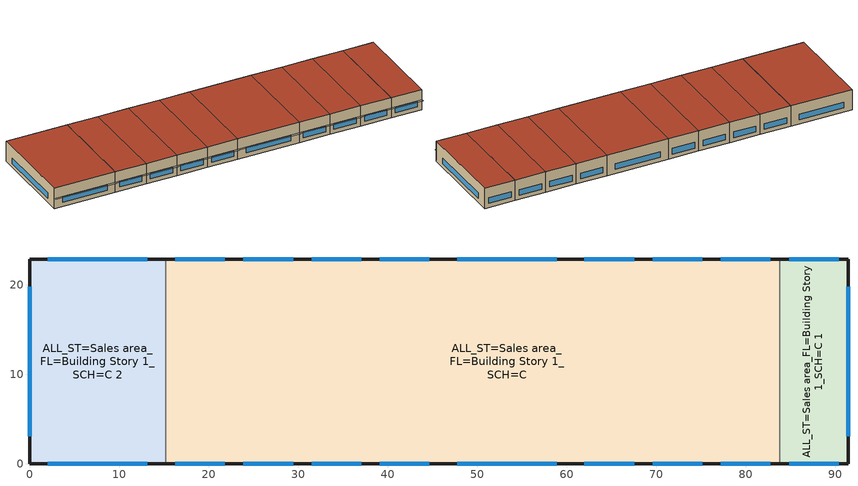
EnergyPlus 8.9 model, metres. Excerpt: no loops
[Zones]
ALL_ST=Sales area_FL=Building Story 1_SCH=C
 floor ground (BTAP-Grnd-Floor-Mass:U-0.757): 60.96,22.86 60.96,0 45.72,0 45.72,22.86 z0; 22.86,22.86 22.86,0 15.24,0 15.24,22.86 z0; 30.48,22.86 30.48,0 22.86,0 22.86,22.86 z0; 38.1,22.86 38.1,0 30.48,0 30.48,22.86 z0; 45.72,22.86 45.72,0 38.1,0 38.1,22.86 z0; 68.58,22.86 68.58,0 60.96,0 60.96,22.86 z0; 76.2,22.86 76.2,0 68.58,0 68.58,22.86 z0; 83.82,22.86 83.82,0 76.2,0 76.2,22.86 z0
 wall outside (BTAP-Ext-Wall-Mass:U-0.247-:{ "cond"=>0.06} adj ext wall insulation): 15.24,0 22.86,0 30.48,0 38.1,0 45.72,0 60.96,0 68.58,0 76.2,0 83.82,0 / 83.82,22.86 76.2,22.86 68.58,22.86 60.96,22.86 45.72,22.86 38.1,22.86 30.48,22.86 22.86,22.86 15.24,22.86 z0:5.18
 wall to ALL_ST=Sales area_FL=Building Story 1_SCH=C 2 (BTAP-Int-Wall): 15.24,22.86 15.24,0 z0:5.18
 wall to ALL_ST=Sales area_FL=Building Story 1_SCH=C 1 (BTAP-Int-Wall): 83.82,0 83.82,22.86 z0:5.18
 window (BTAP-Ext-DaylightDiffuser:U=0.190 SHGC=0.600-:{ "cond"=>0.7}): 47.78,0 58.9,0 / 58.9,22.86 47.78,22.86 z1.02:2.44; 16.28,0 21.82,0 / 21.82,22.86 16.28,22.86 / 23.9,0 29.44,0 / 29.44,22.86 23.9,22.86 / 31.52,0 37.06,0 / 37.06,22.86 31.52,22.86 / 39.14,0 44.68,0 / 44.68,22.86 39.14,22.86 / 62,0 67.54,0 / 67.54,22.86 62,22.86 / 69.62,0 75.16,0 / 75.16,22.86 69.62,22.86 / 77.24,0 82.78,0 / 82.78,22.86 77.24,22.86 z1.02:2.45
 roof outside (BTAP-Ext-Roof-Metal:U-0.156-:{ "cond"=>0.057} adj roof insulation): 60.96,0 60.96,22.86 45.72,22.86 45.72,0 z5.18; 22.86,0 22.86,22.86 15.24,22.86 15.24,0 z5.18; 30.48,0 30.48,22.86 22.86,22.86 22.86,0 z5.18; 38.1,0 38.1,22.86 30.48,22.86 30.48,0 z5.18; 45.72,0 45.72,22.86 38.1,22.86 38.1,0 z5.18; 68.58,0 68.58,22.86 60.96,22.86 60.96,0 z5.18; 76.2,0 76.2,22.86 68.58,22.86 68.58,0 z5.18; 83.82,0 83.82,22.86 76.2,22.86 76.2,0 z5.18
ALL_ST=Sales area_FL=Building Story 1_SCH=C 1
 floor ground (BTAP-Grnd-Floor-Mass:U-0.757): 91.44,22.86 91.44,0 83.82,0 83.82,22.86 z0
 wall outside (BTAP-Ext-Wall-Mass:U-0.247-:{ "cond"=>0.06} adj ext wall insulation): 83.82,0 91.44,0 91.44,22.86 83.82,22.86 z0:5.18
 window (BTAP-Ext-DaylightDiffuser:U=0.190 SHGC=0.600-:{ "cond"=>0.7}): 84.86,0 90.4,0 / 90.4,22.86 84.86,22.86 z1.02:2.45; 91.44,3.08 91.44,19.78 z1.02:2.44
 roof outside (BTAP-Ext-Roof-Metal:U-0.156-:{ "cond"=>0.057} adj roof insulation): 91.44,0 91.44,22.86 83.82,22.86 83.82,0 z5.18
ALL_ST=Sales area_FL=Building Story 1_SCH=C 2
 floor ground (BTAP-Grnd-Floor-Mass:U-0.757): 15.24,22.86 15.24,0 0,0 0,22.86 z0
 wall outside (BTAP-Ext-Wall-Mass:U-0.247-:{ "cond"=>0.06} adj ext wall insulation): 15.24,22.86 0,22.86 0,0 15.24,0 z0:5.18
 window (BTAP-Ext-DaylightDiffuser:U=0.190 SHGC=0.600-:{ "cond"=>0.7}): 2.06,0 13.18,0 / 0,19.78 0,3.08 / 13.18,22.86 2.06,22.86 z1.02:2.44
 roof outside (BTAP-Ext-Roof-Metal:U-0.156-:{ "cond"=>0.057} adj roof insulation): 15.24,0 15.24,22.86 0,22.86 0,0 z5.18
shading: 60.93,0 45.75,0 45.75,-0.68 60.93,-0.68 z2.7; 22.83,0 15.27,0 15.27,-0.68 22.83,-0.68 z2.71; 30.45,0 22.89,0 22.89,-0.68 30.45,-0.68 z2.71; 38.07,0 30.51,0 30.51,-0.68 38.07,-0.68 z2.71; 45.69,0 38.13,0 38.13,-0.68 45.69,-0.68 z2.71; 68.55,0 60.99,0 60.99,-0.68 68.55,-0.68 z2.71; 76.17,0 68.61,0 68.61,-0.68 76.17,-0.68 z2.71; 83.79,0 76.23,0 76.23,-0.68 83.79,-0.68 z2.71; 91.41,0 83.85,0 83.85,-0.68 91.41,-0.68 z2.71; 15.21,0 0.03,0 0.03,-0.68 15.21,-0.68 z2.7
[Building]
RetailStripmall-CAN_QC_Montreal-Trudeau.Intl.AP.716270_CWEC2016.epw created: 2019-08-08 00:18:17 +0000
[Site:Location]
Montreal-Trudeau Intl AP: Latitude {deg}=45.471; Longitude {deg}=-73.741; Time Zone {hr}=-5; Elevation {m}=36
[Site:GroundTemperature:BuildingSurface]
19.527, 19.502, 19.536, 19.598, 20.002, 21.64, 22.225, 22.375, 21.449, 20.121, 19.802, 19.633
[Site:WaterMainsTemperature]
Calculation Method=Correlation; Annual Average Outdoor Air Temperature {C}=7.6; Maximum Difference In Monthly Average Outdoor Air Temperatures {deltaC}=31.3
[SizingPeriod:DesignDay] Day of Month=21; Dry-Bulb Temperature Range Modifier Type=DefaultMultipliers; Humidity Condition Type=Wetbulb; Barometric Pressure {Pa}=100893; Rain Indicator=No; Snow Indicator=No; Daylight Saving Time Indicator=No
Name | Month | Day Type | Maximum Dry-Bulb Temperature {C} | Daily Dry-Bulb Temperature Range {deltaC} | Wetbulb or DewPoint at Maximum Dry-Bulb {C} | Wind Speed {m/s} | Wind Direction {deg} | Solar Model Indicator | ASHRAE Clear Sky Optical Depth for Beam Irradiance (taub) | ASHRAE Clear Sky Optical Depth for Diffuse Irradiance (taud) | Sky Clearness
Montreal-Trudeau Intl AP Ann Clg .4% Condns DB=>MWB | 7 | SummerDesignDay | 30 | 8.9 | 22.1 | 5.3 | 220 | ASHRAETau | 0.431 | 2.246
Montreal-Trudeau Intl AP Ann Htg 99.6% Condns DB | 1 | WinterDesignDay | -23.1 | 0 | -23.1 | 4.2 | 250 | ASHRAEClearSky |  |  | 0
[Material] Thermal Absorptance=0.9
Name | Roughness | Thickness {m} | Conductivity {W/m-K} | Density {kg/m3} | Specific Heat {J/kg-K} | Solar Absorptance | Visible Absorptance
1/2IN Gypsum 1 | Smooth | 0.0127 | 0.16 | 784.9 | 830 | 0.4 | 0.4
1IN Stucco 1 | Smooth | 0.0253 | 0.6918 | 1858 | 837 | 0.7 | 0.92
6 in. Normalweight Concrete Floor | MediumRough | 0.1524 | 2.31 | 2322 | 832 | 0.7 | 0.7
8IN CONCRETE HW RefBldg 1 | Rough | 0.2032 | 1.311 | 2240 | 836.8 | 0.7 | 0.7
G01 13mm gypsum board | Smooth | 0.0127 | 0.16 | 800 | 1090 | 0.7 | 0.5
Metal Roof Surface 1 | Smooth | 0.0008 | 45.28 | 7824 | 500 | 0.7 | 0.7
[Material:NoMass] Roughness=Smooth; Thermal Absorptance=0.9; Solar Absorptance=0.7
Name | Thermal Resistance {m2-K/W} | Visible Absorptance
Typical Carpet Pad 2 | 1.25503 | 0.8
Typical Insulation 6 R-93.1_R-value 35.0 (ft^2*h*R/Btu) | 6.16386 | 0.7
Typical Insulation 6 R-99.97_R-value 40.0 (ft^2*h*R/Btu) | 7.04441 | 0.7
[WindowMaterial:SimpleGlazingSystem]
SimpleGlazing:U=0.190 SHGC=0.600 1 U-0.12: U-Factor {W/m2-K}=1.1; Solar Heat Gain Coefficient=0.6; Visible Transmittance=0.21
[Construction]
BTAP-Ext-DaylightDiffuser:U=0.190 SHGC=0.600-:{ "cond"=>0.7}: SimpleGlazing:U=0.190 SHGC=0.600 1 U-0.12
BTAP-Ext-Roof-Metal:U-0.156-:{ "cond"=>0.057} adj roof insulation: Metal Roof Surface 1, Typical Insulation 6 R-99.97_R-value 40.0 (ft^2*h*R/Btu)
BTAP-Ext-Wall-Mass:U-0.247-:{ "cond"=>0.06} adj ext wall insulation: 1IN Stucco 1, 8IN CONCRETE HW RefBldg 1, Typical Insulation 6 R-93.1_R-value 35.0 (ft^2*h*R/Btu), 1/2IN Gypsum 1
BTAP-Grnd-Floor-Mass:U-0.757: 6 in. Normalweight Concrete Floor, Typical Carpet Pad 2
BTAP-Int-Wall: G01 13mm gypsum board, G01 13mm gypsum board
[Zone] Part of Total Floor Area=Yes
ALL_ST=Sales area_FL=Building Story 1_SCH=C; ALL_ST=Sales area_FL=Building Story 1_SCH=C 1; ALL_ST=Sales area_FL=Building Story 1_SCH=C 2
[InternalMass] Construction=BTAP-Int-Wall; Zone=ALL_ST=Sales area_FL=Building Story 1_SCH=C; Surface Area {m2}=118.4148
Merged LGstore2_Wall_2 - SMstore4_Wall_4; Merged LGstore2_Wall_4 - SMstore5_Wall_2; Merged SMstore1_Wall_4 - SMstore2_Wall_2; Merged SMstore2_Wall_4 - SMstore3_Wall_2; Merged SMstore3_Wall_4 - SMstore4_Wall_2; Merged SMstore5_Wall_4 - SMstore6_Wall_2; Merged SMstore6_Wall_4 - SMstore7_Wall_2
[ZoneInfiltration:DesignFlowRate] Schedule=Always On Discrete; Constant Term Coefficient=0; Temperature Term Coefficient=0; Velocity Term Coefficient=0.224; Velocity Squared Term Coefficient=0
Name | Zone or ZoneList | Design Flow Rate Calculation Method | Design Flow Rate {m3/s} | Flow per Exterior Surface Area {m3/s-m2}
LGstore2 Infiltration | ALL_ST=Sales area_FL=Building Story 1_SCH=C | Flow/Zone | 0.0696651
SMstore1 Infiltration; SMstore2 Infiltration; SMstore3 Infiltration; SMstore4 Infiltration; SMstore5 Infiltration; SMstore6 Infiltration; SMstore7 Infiltration | ALL_ST=Sales area_FL=Building Story 1_SCH=C | Flow/Zone | 0.0348325
SMstore8 Infiltration | ALL_ST=Sales area_FL=Building Story 1_SCH=C 1 | Flow/ExteriorArea |  | 0.000137604
LGstore1 Infiltration | ALL_ST=Sales area_FL=Building Story 1_SCH=C 2 | Flow/ExteriorArea |  | 0.000137604
[AvailabilityManager:NightCycle] Applicability Schedule=Always On Discrete; Control Type=CycleOnAny; Thermostat Tolerance {deltaC}=1; Cycling Run Time Control Type=FixedRunTime; Cycling Run Time {s}=3600
Name | Fan Schedule
Availability Manager Night Cycle 1 | Sys_3_PSZ ALL_ST=Sales area_FL=Building Story 1_SCH=C Occ Sch
Availability Manager Night Cycle 2 | Sys_3_PSZ ALL_ST=Sales area_FL=Building Story 1_SCH=C 1 Occ Sch
Availability Manager Night Cycle 3 | Sys_3_PSZ ALL_ST=Sales area_FL=Building Story 1_SCH=C 2 Occ Sch
[AvailabilityManager:Scheduled] Schedule=Always On Discrete
Air Loop HVAC Outdoor Air System 1 Availability Manager; Air Loop HVAC Outdoor Air System 2 Availability Manager; Air Loop HVAC Outdoor Air System 3 Availability Manager
[Schedule:Day:Interval]
Sys_3_PSZ ALL_ST=Sales area_FL=Building Story 1_SCH=C Occ Sch Sunday; Sys_3_PSZ ALL_ST=Sales area_FL=Building Story 1_SCH=C 1 Occ Sch Sunday; Sys_3_PSZ ALL_ST=Sales area_FL=Building Story 1_SCH=C 2 Occ Sch Sunday: No, 09:00, 0, 19:00, 1, 24:00, 0
Sys_3_PSZ ALL_ST=Sales area_FL=Building Story 1_SCH=C Occ Sch Monday; Sys_3_PSZ ALL_ST=Sales area_FL=Building Story 1_SCH=C Occ Sch Tuesday; Sys_3_PSZ ALL_ST=Sales area_FL=Building Story 1_SCH=C Occ Sch Wednesday; Sys_3_PSZ ALL_ST=Sales area_FL=Building Story 1_SCH=C Occ Sch Thursday; Sys_3_PSZ ALL_ST=Sales area_FL=Building Story 1_SCH=C Occ Sch Friday; Sys_3_PSZ ALL_ST=Sales area_FL=Building Story 1_SCH=C Occ Sch Saturday; Sys_3_PSZ ALL_ST=Sales area_FL=Building Story 1_SCH=C 1 Occ Sch Monday; Sys_3_PSZ ALL_ST=Sales area_FL=Building Story 1_SCH=C 1 Occ Sch Tuesday; Sys_3_PSZ ALL_ST=Sales area_FL=Building Story 1_SCH=C 1 Occ Sch Wednesday; Sys_3_PSZ ALL_ST=Sales area_FL=Building Story 1_SCH=C 1 Occ Sch Thursday; Sys_3_PSZ ALL_ST=Sales area_FL=Building Story 1_SCH=C 1 Occ Sch Friday; Sys_3_PSZ ALL_ST=Sales area_FL=Building Story 1_SCH=C 1 Occ Sch Saturday; Sys_3_PSZ ALL_ST=Sales area_FL=Building Story 1_SCH=C 2 Occ Sch Monday; Sys_3_PSZ ALL_ST=Sales area_FL=Building Story 1_SCH=C 2 Occ Sch Tuesday; Sys_3_PSZ ALL_ST=Sales area_FL=Building Story 1_SCH=C 2 Occ Sch Wednesday; Sys_3_PSZ ALL_ST=Sales area_FL=Building Story 1_SCH=C 2 Occ Sch Thursday; Sys_3_PSZ ALL_ST=Sales area_FL=Building Story 1_SCH=C 2 Occ Sch Friday; Sys_3_PSZ ALL_ST=Sales area_FL=Building Story 1_SCH=C 2 Occ Sch Saturday: No, 09:00, 0, 21:00, 1, 24:00, 0
Sys_3_PSZ ALL_ST=Sales area_FL=Building Story 1_SCH=C Occ Sch Default; Sys_3_PSZ ALL_ST=Sales area_FL=Building Story 1_SCH=C Occ Sch Summer Design Day; Sys_3_PSZ ALL_ST=Sales area_FL=Building Story 1_SCH=C Occ Sch Winter Design Day; Sys_3_PSZ ALL_ST=Sales area_FL=Building Story 1_SCH=C 1 Occ Sch Default; Sys_3_PSZ ALL_ST=Sales area_FL=Building Story 1_SCH=C 1 Occ Sch Summer Design Day; Sys_3_PSZ ALL_ST=Sales area_FL=Building Story 1_SCH=C 1 Occ Sch Winter Design Day; Sys_3_PSZ ALL_ST=Sales area_FL=Building Story 1_SCH=C 2 Occ Sch Default; Sys_3_PSZ ALL_ST=Sales area_FL=Building Story 1_SCH=C 2 Occ Sch Summer Design Day; Sys_3_PSZ ALL_ST=Sales area_FL=Building Story 1_SCH=C 2 Occ Sch Winter Design Day: No, 24:00, 1
[Schedule:Week:Daily]
Sys_3_PSZ ALL_ST=Sales area_FL=Building Story 1_SCH=C Occ Sch Week Rule - Jan1-Dec31: Sys_3_PSZ ALL_ST=Sales area_FL=Building Story 1_SCH=C Occ Sch Sunday, Sys_3_PSZ ALL_ST=Sales area_FL=Building Story 1_SCH=C Occ Sch Monday, Sys_3_PSZ ALL_ST=Sales area_FL=Building Story 1_SCH=C Occ Sch Tuesday, Sys_3_PSZ ALL_ST=Sales area_FL=Building Story 1_SCH=C Occ Sch Wednesday, Sys_3_PSZ ALL_ST=Sales area_FL=Building Story 1_SCH=C Occ Sch Thursday, Sys_3_PSZ ALL_ST=Sales area_FL=Building Story 1_SCH=C Occ Sch Friday, Sys_3_PSZ ALL_ST=Sales area_FL=Building Story 1_SCH=C Occ Sch Saturday, Sys_3_PSZ ALL_ST=Sales area_FL=Building Story 1_SCH=C Occ Sch Default, Sys_3_PSZ ALL_ST=Sales area_FL=Building Story 1_SCH=C Occ Sch Summer Design Day, Sys_3_PSZ ALL_ST=Sales area_FL=Building Story 1_SCH=C Occ Sch Winter Design Day, Sys_3_PSZ ALL_ST=Sales area_FL=Building Story 1_SCH=C Occ Sch Default, Sys_3_PSZ ALL_ST=Sales area_FL=Building Story 1_SCH=C Occ Sch Default
Sys_3_PSZ ALL_ST=Sales area_FL=Building Story 1_SCH=C 1 Occ Sch Week Rule - Jan1-Dec31: Sys_3_PSZ ALL_ST=Sales area_FL=Building Story 1_SCH=C 1 Occ Sch Sunday, Sys_3_PSZ ALL_ST=Sales area_FL=Building Story 1_SCH=C 1 Occ Sch Monday, Sys_3_PSZ ALL_ST=Sales area_FL=Building Story 1_SCH=C 1 Occ Sch Tuesday, Sys_3_PSZ ALL_ST=Sales area_FL=Building Story 1_SCH=C 1 Occ Sch Wednesday, Sys_3_PSZ ALL_ST=Sales area_FL=Building Story 1_SCH=C 1 Occ Sch Thursday, Sys_3_PSZ ALL_ST=Sales area_FL=Building Story 1_SCH=C 1 Occ Sch Friday, Sys_3_PSZ ALL_ST=Sales area_FL=Building Story 1_SCH=C 1 Occ Sch Saturday, Sys_3_PSZ ALL_ST=Sales area_FL=Building Story 1_SCH=C 1 Occ Sch Default, Sys_3_PSZ ALL_ST=Sales area_FL=Building Story 1_SCH=C 1 Occ Sch Summer Design Day, Sys_3_PSZ ALL_ST=Sales area_FL=Building Story 1_SCH=C 1 Occ Sch Winter Design Day, Sys_3_PSZ ALL_ST=Sales area_FL=Building Story 1_SCH=C 1 Occ Sch Default, Sys_3_PSZ ALL_ST=Sales area_FL=Building Story 1_SCH=C 1 Occ Sch Default
Sys_3_PSZ ALL_ST=Sales area_FL=Building Story 1_SCH=C 2 Occ Sch Week Rule - Jan1-Dec31: Sys_3_PSZ ALL_ST=Sales area_FL=Building Story 1_SCH=C 2 Occ Sch Sunday, Sys_3_PSZ ALL_ST=Sales area_FL=Building Story 1_SCH=C 2 Occ Sch Monday, Sys_3_PSZ ALL_ST=Sales area_FL=Building Story 1_SCH=C 2 Occ Sch Tuesday, Sys_3_PSZ ALL_ST=Sales area_FL=Building Story 1_SCH=C 2 Occ Sch Wednesday, Sys_3_PSZ ALL_ST=Sales area_FL=Building Story 1_SCH=C 2 Occ Sch Thursday, Sys_3_PSZ ALL_ST=Sales area_FL=Building Story 1_SCH=C 2 Occ Sch Friday, Sys_3_PSZ ALL_ST=Sales area_FL=Building Story 1_SCH=C 2 Occ Sch Saturday, Sys_3_PSZ ALL_ST=Sales area_FL=Building Story 1_SCH=C 2 Occ Sch Default, Sys_3_PSZ ALL_ST=Sales area_FL=Building Story 1_SCH=C 2 Occ Sch Summer Design Day, Sys_3_PSZ ALL_ST=Sales area_FL=Building Story 1_SCH=C 2 Occ Sch Winter Design Day, Sys_3_PSZ ALL_ST=Sales area_FL=Building Story 1_SCH=C 2 Occ Sch Default, Sys_3_PSZ ALL_ST=Sales area_FL=Building Story 1_SCH=C 2 Occ Sch Default
[Schedule:Year]
Sys_3_PSZ ALL_ST=Sales area_FL=Building Story 1_SCH=C Occ Sch: Sys_3_PSZ ALL_ST=Sales area_FL=Building Story 1_SCH=C Occ Sch Week Rule - Jan1-Dec31, 1, 1, 12, 31
Sys_3_PSZ ALL_ST=Sales area_FL=Building Story 1_SCH=C 1 Occ Sch: Sys_3_PSZ ALL_ST=Sales area_FL=Building Story 1_SCH=C 1 Occ Sch Week Rule - Jan1-Dec31, 1, 1, 12, 31
Sys_3_PSZ ALL_ST=Sales area_FL=Building Story 1_SCH=C 2 Occ Sch: Sys_3_PSZ ALL_ST=Sales area_FL=Building Story 1_SCH=C 2 Occ Sch Week Rule - Jan1-Dec31, 1, 1, 12, 31
[Schedule:Constant]
Always On Discrete: Hourly Value=1
